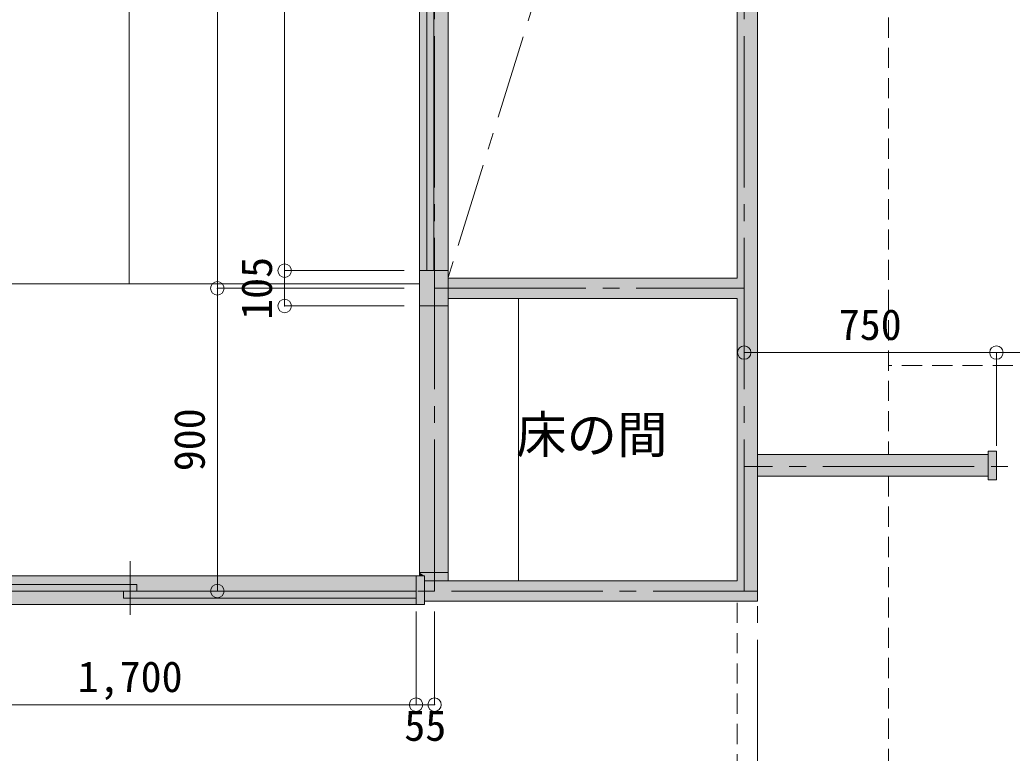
# Model space of a CAD drawing. Units: millimetres at full size, sheet at 1:50. Extents: x -9674 to 9699, y -6794 to 6791.
# Drawn here: x -5192 to -2241, y -392 to 1788 of the extents above; entities that cross this region are included whole.
import ezdxf
from ezdxf.enums import TextEntityAlignment as Align

# ---------------------------------------------------------------- set-up
doc = ezdxf.new("R2010")
doc.units = ezdxf.units.MM
doc.header["$LTSCALE"] = 50
doc.header["$PDMODE"] = 32
doc.header["$PDSIZE"] = 40
for name, pattern in [('CHAIN1', [8, 5, -1, 1, -1]), ('CHAIN2', [12, 9, -1, 1, -1]), ('DASHED1', [1.8, 1.2, -0.6])]:
    doc.linetypes.add(name, pattern=pattern)
for name, color, linetype, lineweight in [('1-0_芯', 7, 'CHAIN2', 9), ('1-2_間仕切', 3, 'Continuous', 18), ('1-3_建具', 3, 'Continuous', 18), ('1-4_仕上げ', 4, 'Continuous', 9), ('1-7_その他', 7, 'DASHED1', 9), ('1-A_文字', 7, 'Continuous', 9), ('1-B_寸法', 7, 'Continuous', 9), ('1-C_梁', 7, 'DASHED1', 9)]:
    doc.layers.add(name, color=color, linetype=linetype, lineweight=lineweight)
doc.layers.add('4-2', color=4, linetype='Continuous')
doc.styles.add('ＭＳ ゴシック', font='')
doc.styles.get('ＭＳ ゴシック').set_extended_font_data('MS Gothic')

msp = doc.modelspace()

# ---------------------------------------------------------------- linework, layer by layer
at = {"layer": '1-0_芯'}
for p, q in [((-3958.75, 89.53), (-3958.75, 5294.53)), ((-2998.75, -4105.47), (-2998.75, 5294.53)), ((-3037.75, 89.53), (-3037.75, 3130.71)), ((-3958.75, 989.53), (-3037.75, 989.53)), ((8446.25, 459.53), (-3037.75, 459.53)), ((-8708.75, 89.53), (-2998.75, 89.53))]:
    msp.add_line(p, q, dxfattribs=at)
at = {"layer": '1-2_間仕切'}
for p, q in [((-3058.75, 3054.53), (-3058.75, 1019.53)), ((-2998.75, 3054.53), (-2998.75, 495.53)), ((-3918.75, 1019.53), (-3058.75, 1019.53)), ((-3918.75, 959.53), (-3058.75, 959.53)), ((-3058.75, 959.53), (-3058.75, 119.53)), ((-2312.75, 495.53), (-2998.75, 495.53)), ((-2312.75, 430.53), (-2998.75, 430.53)), ((-2998.75, 430.53), (-2998.75, 59.53)), ((-3988.75, 119.53), (-3058.75, 119.53)), ((-3988.75, 59.53), (-2998.75, 59.53))]:
    msp.add_line(p, q, dxfattribs=at)
at = {"layer": '1-3_建具', "color": 7, "lineweight": 9}
for p, q in [((-4003.75, 3615.53), (-4003.75, 1042.03)), ((-3918.75, 1042.03), (-3918.75, 2777.69)), ((-4003.75, 937.03), (-4003.75, 144.53)), ((-3918.75, 144.53), (-3918.75, 937.03)), ((-4863.75, 178.69), (-4863.75, 18.69)), ((-4013.75, 134.53), (-5713.75, 134.53)), ((-5713.75, 49.53), (-4013.75, 49.53))]:
    msp.add_line(p, q, dxfattribs=at)
at = {"layer": '1-3_建具'}
for p, q in [((-3981.25, 1042.03), (-3981.25, 1919.86)), ((-3961.25, 1919.86), (-3961.25, 1042.03)), ((-4003.75, 1042.03), (-3918.75, 1042.03)), ((-4003.75, 937.03), (-4003.75, 1042.03)), ((-3918.75, 937.03), (-3918.75, 1042.03)), ((-4003.75, 937.03), (-3918.75, 937.03)), ((-2312.75, 420.53), (-2312.75, 505.53)), ((-2287.75, 420.53), (-2312.75, 420.53)), ((-4013.75, 134.53), (-3988.75, 134.53)), ((-4013.75, 49.53), (-4013.75, 134.53)), ((-4003.75, 144.53), (-3918.75, 144.53)), ((-4003.75, 134.53), (-4003.75, 144.53)), ((-3988.75, 49.53), (-3988.75, 134.53)), ((-3918.75, 119.53), (-3918.75, 144.53)), ((-4843.75, 108.69), (-5713.75, 108.69)), ((-5713.75, 88.69), (-4843.75, 88.69)), ((-4883.75, 68.69), (-4883.75, 88.69)), ((-4883.75, 88.69), (-4013.75, 88.69)), ((-4843.75, 88.69), (-4843.75, 108.69)), ((-4013.75, 68.69), (-4883.75, 68.69)), ((-4013.75, 49.53), (-3988.75, 49.53))]:
    msp.add_line(p, q, dxfattribs=at)
msp.add_lwpolyline([(-2287.75, 420.53), (-2287.75, 505.53), (-2312.75, 505.53)], dxfattribs=at)
at = {"layer": '1-4_仕上げ'}
for p, q in [((-4867.08, 2770.78), (-4867.08, 1003.28)), ((-4003.75, 1003.28), (-5745.42, 1003.28)), ((-3708.75, 959.53), (-3708.75, 119.53))]:
    msp.add_line(p, q, dxfattribs=at)
at = {"layer": '1-7_その他', "color": 4, "linetype": 'CHAIN1'}
msp.add_line((-3101.25, 3647.03), (-3918.75, 1019.53), dxfattribs=at)
at = {"layer": '1-B_寸法'}
for p, q in [((-4604.66, 989.53), (-4604.66, 4044.53)), ((-4404.66, 1042.03), (-4404.66, 3615.53)), ((-4404.66, 1042.03), (-4048.66, 1042.03)), ((-4404.66, 937.03), (-4404.66, 1042.03)), ((-4604.66, 989.53), (-4048.66, 989.53)), ((-4604.66, 89.53), (-4604.66, 989.53)), ((-4404.66, 937.03), (-4048.66, 937.03)), ((-3037.75, 798.42), (-2287.75, 798.42)), ((-2287.75, 521.41), (-2287.75, 798.42)), ((-2287.75, 798.42), (-1487.75, 798.42)), ((-4013.75, 28.65), (-4013.75, -248.37)), ((-3958.75, 28.65), (-3958.75, -248.37)), ((-5713.75, -248.37), (-4013.75, -248.37)), ((-4013.75, -248.37), (-3958.75, -248.37))]:
    msp.add_line(p, q, dxfattribs=at)
at = {"layer": '1-B_寸法', "color": 3}
for p in [(-4404.66, 1042.03), (-4604.66, 989.53), (-4404.66, 937.03), (-3037.75, 798.42), (-2287.75, 798.42), (-4604.66, 89.53), (-4013.75, -248.37), (-3958.75, -248.37)]:
    msp.add_point(p, dxfattribs=at)
at = {"layer": '1-C_梁'}
for p, q in [((-2608.75, 3054.53), (-2608.75, 495.53)), ((1541.25, 759.53), (-2608.75, 759.53)), ((-2608.75, 430.53), (-2608.75, -2345.47)), ((-3058.75, -2345.47), (-3058.75, 59.53))]:
    msp.add_line(p, q, dxfattribs=at)
at = {"layer": '4-2'}
for points in [[(-3918.75, 3640.53), (-4003.75, 3640.53), (-4003.75, 144.53)], [(-3918.75, 3640.53), (-4003.75, 144.53), (-3918.75, 2777.69)], [(-3058.75, 3054.53), (-2998.75, 3054.53), (-3058.75, 119.53), (-2998.75, 59.53)], [(-4003.75, 144.53), (-3918.75, 144.53), (-3918.75, 2777.69)], [(-3918.75, 1019.53), (-3918.75, 959.53), (-3058.75, 1019.53), (-3058.75, 959.53)], [(-2312.75, 420.53), (-2287.75, 420.53), (-2287.75, 505.53)], [(-2312.75, 420.53), (-2287.75, 505.53), (-2312.75, 505.53)], [(-2998.75, 495.53), (-2998.75, 430.53), (-2312.75, 430.53)], [(-2312.75, 495.53), (-2998.75, 495.53), (-2312.75, 430.53)], [(-5738.75, 134.53), (-5738.75, 49.53), (-3988.75, 134.53), (-3988.75, 49.53)], [(-4003.75, 144.53), (-4003.75, 134.53), (-3988.75, 134.53)], [(-3988.75, 134.53), (-3918.75, 144.53), (-4003.75, 144.53)], [(-3988.75, 134.53), (-3918.75, 119.53), (-3918.75, 144.53)], [(-3988.75, 134.53), (-3988.75, 119.53), (-3918.75, 119.53)], [(-3988.75, 119.53), (-3988.75, 59.53), (-3058.75, 119.53), (-2998.75, 59.53)]]:
    msp.add_solid(points, dxfattribs=at)

# ---------------------------------------------------------------- texts
at = {"layer": '1-A_文字', "style": 'ＭＳ ゴシック'}
msp.add_text('床の間', height=110, dxfattribs=at).set_placement((-3716.31, 466.6), align=Align.BOTTOM_LEFT)
at = {"layer": '1-B_寸法', "style": 'ＭＳ ゴシック'}
for s, p in [('105', (-4414.66, 895.78)), ('900', (-4614.66, 445.78))]:
    msp.add_text(s, height=91.64, rotation=90, dxfattribs=at).set_placement(p, align=Align.BOTTOM_LEFT)
for s, p in [('750', (-2756.5, 808.42)), ('1,700', (-5020, -238.37)), ('55', (-4048.75, -383.37))]:
    msp.add_text(s, height=91.64, dxfattribs=at).set_placement(p, align=Align.BOTTOM_LEFT)

doc.saveas('drawing.dxf')
